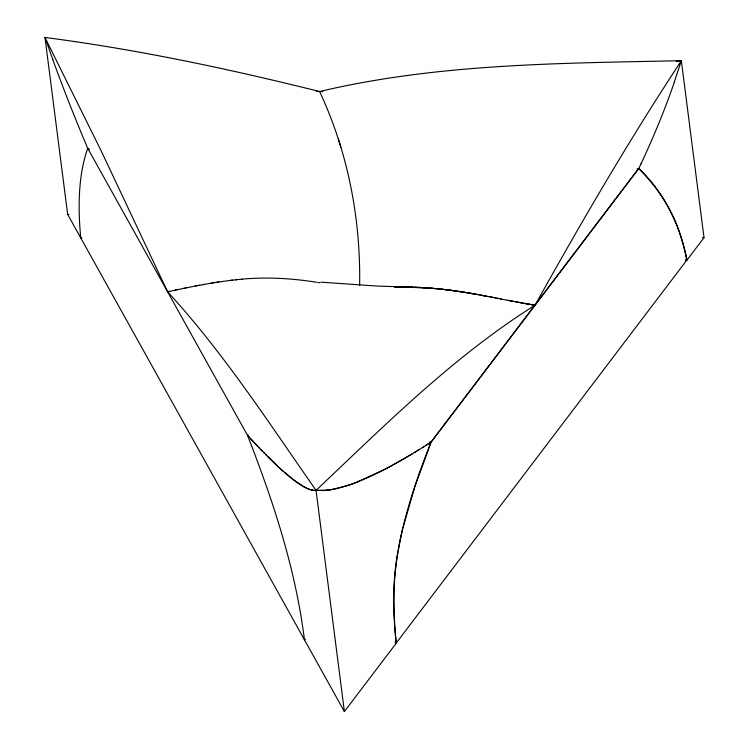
<?xml version="1.0" encoding="UTF-8"?>
<svg xmlns="http://www.w3.org/2000/svg" width="749" height="749" viewBox="0 0 749 749"><rect width="100%" height="100%" fill="white"/><g stroke="black" fill="none" stroke-linecap="round" stroke-linejoin="round"><path stroke-width="1.12" d="M359.623 285.21C360.793 218.736 347.882 151.832 319.598 91.518C229.044 68.936 137.591 49.5 44.987 37.45L67.653 214.401L344.39 711.55L396.296 643.148C392.953 612.822 392.251 582.001 397.897 551.873M398.262 550.627C404.685 513.28 417.099 477.3 430.975 442.135L638.607 168.534C657.762 187.035 672.256 210.272 680.42 235.626A791.581 249.464 -60.3 0 1 686.767 260.184L396.062 643.26L395.275 642.811M403.056 526.921C395.406 558.108 392.204 590.455 394.695 622.503M403.514 525.845L414.909 486.588L431.199 442.032L638.841 168.422L641.022 163.778M319.598 91.518C437.922 63.515 560.439 63.281 681.347 60.706L674.259 82.212M297.269 482.656C302.896 486.354 309.019 490.679 316.05 490.361C385.435 424.749 453.716 356.234 535.02 305.227C581.252 222.238 629.123 140.091 681.347 60.706L676.216 61.371M681.347 60.706L704.013 237.658L686.983 260.1L685.578 260.146M430.31 442.603L431.199 442.032L430.432 441.713M427.632 444.307L429.42 443.174M422.296 447.668L431.199 442.032L430.123 441.582M425.853 445.44L426.743 444.878M424.074 446.554L416.987 450.945M418.757 449.859L414.347 452.555M416.107 451.488L411.707 454.147M412.587 453.622L409.085 455.72M410.836 454.671L406.464 457.264M408.205 456.235L403.851 458.791M405.584 457.779L398.646 461.768M402.981 459.296L396.062 463.219M397.785 462.255L393.487 464.652M395.2 463.706L390.912 466.056M392.626 465.12L388.357 467.423M390.06 466.515L385.81 468.771M387.514 467.882L383.282 470.091M384.967 469.22L356.234 482.45M382.439 470.531L375.745 473.874M374.912 474.276L373.255 475.072M372.431 475.456L370.783 476.233M369.959 476.607L368.321 477.366M305.433 639.337L304.44 639.796C295.668 569.221 273.282 501.296 247.498 435.319L87.727 148.283C80.452 169.171 78.72 191.557 79.244 213.54A791.581 126.441 65.7 0 0 80.752 237.92L81.931 237.676M367.497 477.731L365.868 478.452M365.053 478.808L361.018 480.53M360.222 480.867L353.865 483.348M355.447 482.759L351.524 484.21M353.088 483.639L346.881 485.783M248.219 435.057L247.498 435.319L254.632 443.062M350.738 484.481L337.855 488.339M346.113 486.026L329.925 489.912L317.295 490.473M637.165 168.9L638.841 168.422C657.987 186.932 672.48 210.16 680.644 235.514M337.116 488.507L335.655 488.844M52.795 59.499L44.987 37.45L101.845 152.253L167.607 291.801L169.761 291.333M169.751 291.333L177.27 289.713M175.126 290.172L176.202 289.938M177.241 289.713L183.692 288.365M183.636 288.374L184.76 288.15M334.934 488.994L333.492 489.284M184.703 288.159L185.818 287.925M185.771 287.934L186.885 287.71M186.838 287.719L195.395 286.024M195.349 286.034L196.453 285.818M196.407 285.828L197.511 285.622M197.474 285.622L198.569 285.416M198.532 285.425L199.637 285.219M199.599 285.229L211.293 283.15M202.81 284.629L203.878 284.442M332.771 489.425L325.113 490.445M211.265 283.159L212.36 282.982M212.323 282.982L213.418 282.804M213.381 282.813L214.476 282.635M214.448 282.635L215.534 282.467M215.506 282.467L216.601 282.298M216.564 282.307L230.374 280.379M217.659 282.13L218.717 281.97M230.364 280.379L242.077 279.152M231.432 280.248L232.499 280.126M235.692 279.77L236.75 279.658M242.077 279.152C266.897 276.868 291.941 278.338 316.527 282.261M323.765 490.539L316.05 490.361C268.751 422.689 223.605 352.788 167.607 291.801M394.807 287.251L411.173 287.12M394.807 287.251L404.666 287.064M406.295 287.064L437.622 288.711M411.987 287.129L426.584 287.794M412.793 287.148L377.655 286.109L320.956 282.167M414.412 287.195L417.633 287.307M316.321 91.397L322.885 91.64M67.653 214.401L68.917 214.448M702.375 237.602L704.013 237.658M419.243 287.373L420.844 287.447M422.445 287.532L424.037 287.625M425.629 287.728L442.931 289.283M430.385 288.065L433.54 288.328M435.113 288.468L456.047 290.977L478.33 294.666M316.668 490.417L316.05 490.361L344.39 711.55M441.994 289.17L455.28 290.865M446.039 289.648L461.393 291.782M458.341 291.314L464.436 292.269M317.651 282.439L319.898 282.804M464.062 292.204L480.437 295.05M531.987 304.731L535.02 305.227L507.644 300.283M535.02 305.227L524.44 303.42M468.986 293.018L472.01 293.542M525.938 303.691L527.455 303.954M473.518 293.805L475.025 294.076M522.325 303.045L515.424 301.772M521.426 302.877L522.933 303.148M479.538 294.891L486.728 296.239M481.036 295.162L484.032 295.724M482.534 295.443L485.53 296.005M485.155 295.939L488.825 296.632M510.93 300.92L512.428 301.201M490.389 296.941L493.011 297.437M487.777 296.435L491.513 297.156M509.741 300.686L511.829 301.089M495.098 297.849L498.235 298.458M500.472 298.898L508.693 300.489M490.913 297.035L495.997 298.018M497.196 298.252L501.371 299.066M430.207 441.816L430.975 442.135M304.291 487.028L293.121 479.603M395.191 642.52L396.296 643.148M88.644 148.826L87.727 148.283L89.562 149.379M296.454 482.075L280.145 468.621L260.643 449.409M292.269 478.948L288.824 476.186M287.944 475.456L284.395 472.413M283.487 471.617L279.836 468.331M278.918 467.479L272.327 461.225M271.381 460.289L267.524 456.459M265.567 454.484L266.55 455.476M263.611 452.48L264.594 453.491M262.618 451.469L255.643 444.138M258.648 447.322L259.65 448.37M257.647 446.264L250.569 438.671M248.528 436.442L249.548 437.566M338.314 139.071L340.879 147.207M396.062 643.26L394.47 622.859M316.115 490.501A389.349 62.195 65.7 0 1 304.234 486.906M87.708 148.274A332.818 53.16 65.7 0 1 52.711 59.405M680.635 235.532A791.581 249.464 -60.3 0 1 687.002 260.081A60.22 52.72 -7.3 0 0 685.466 260.015M674.362 82.147A330.496 104.158 -60.3 0 1 641.06 163.769M394.798 287.26A284.564 197.998 -30.4 0 1 411.969 287.176"/></g></svg>
